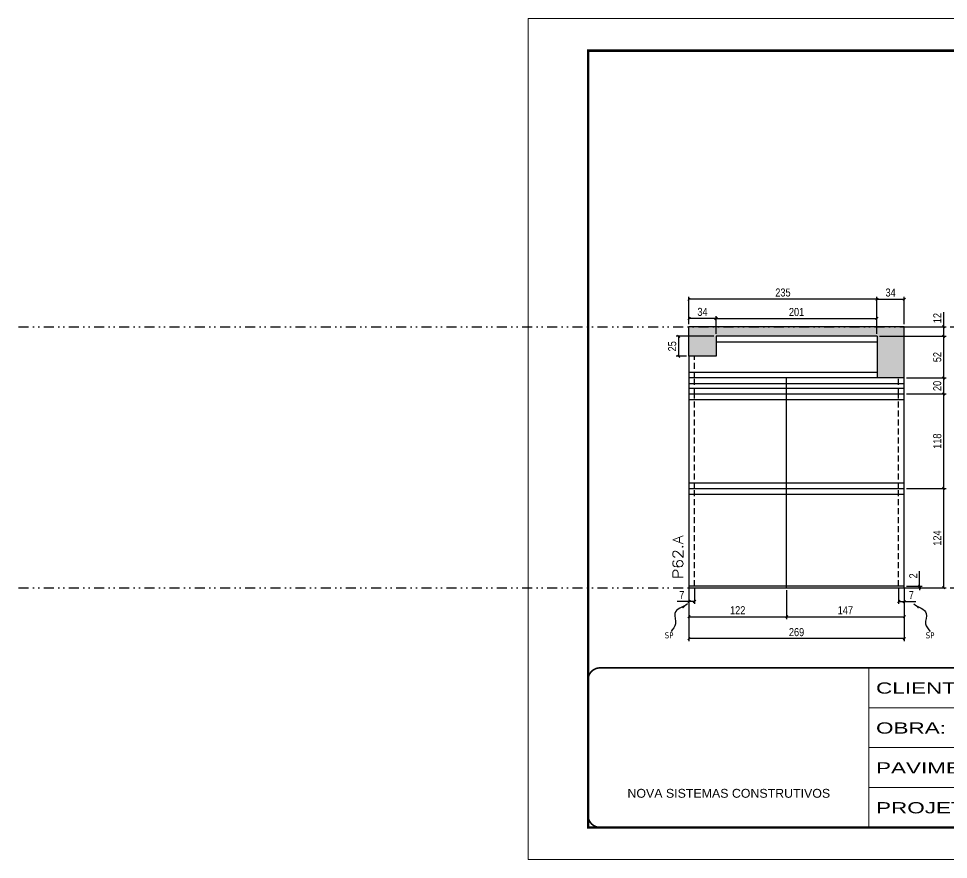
# Model space of a CAD drawing. Header units: millimetres. Extents: x 13777 to 27878, y -21631 to 6985.
# Drawn here: x 13777 to 14939, y 1340 to 2390 of the extents above; entities that cross this region are included whole.
import ezdxf

# ---------------------------------------------------------------- set-up
doc = ezdxf.new("R2010")
doc.units = ezdxf.units.MM
for name, pattern in [('CONTINUO', [0]), ('DASHED', [0.75, 0.5, -0.25]), ('DIVIDE2', [0.625, 0.25, -0.125, 0, -0.125, 0, -0.125]), ('HIDDEN', [0.375, 0.25, -0.125])]:
    doc.linetypes.add(name, pattern=pattern)
for name, color, linetype in [('COTA', 241, 'Continuous'), ('Nível', 160, 'Continuous'), ('Painéis', 200, 'Continuous'), ('SARR_2.2x7', 40, 'Continuous'), ('Sarrafo de Pressão', 42, 'HIDDEN'), ('texto', 7, 'Continuous')]:
    doc.layers.add(name, color=color, linetype=linetype)
for name, color, linetype, lineweight in [('Folhas', 255, 'Continuous', 9), ('SARRAFO DE PRESSAO', 251, 'DASHED', 9), ('Texto Seção', 7, 'Continuous', 15)]:
    doc.layers.add(name, color=color, linetype=linetype, lineweight=lineweight)
doc.styles.add('ARIAL', font='arial.ttf')
doc.styles.add('COTA TECNICA', font='techl___.ttf', dxfattribs={"height": 10})
doc.styles.add('COTA TECNICA-50', font='techl___.ttf', dxfattribs={"height": 10})
doc.styles.add('REGUA-120', font='ROMANS.shx', dxfattribs={"height": 15})
doc.styles.get("Standard").update_dxf_attribs({"font": 'arial.ttf'})
doc.styles.add('Tecnologia', font='')
doc.styles.get('Tecnologia').set_extended_font_data('Forgotten Futurist')
doc.dimstyles.new('COTA PAINEL-50', dxfattribs={"dimtxt": 10, "dimasz": 3, "dimexe": 3, "dimexo": 3, "dimgap": 3, "dimtad": 1, "dimdec": 1, "dimzin": 12, "dimdsep": 46, "dimtxsty": 'COTA TECNICA-50', "dimblk1": 'OBLIQUE', "dimblk2": 'OBLIQUE', "dimsah": 1, "dimcen": 0.9, "dimclrd": 4, "dimclre": 4, "dimclrt": 240, "dimadec": 1, "dimazin": 3, "dimtfac": 1, "dimtdec": 1, "dimtmove": 0, "dimatfit": 3, "dimfxl": 1, "dimtolj": 1, "dimtzin": 12, "dimarcsym": 0})
doc.dimstyles.new('PAINEL', dxfattribs={"dimtxt": 10, "dimasz": 3, "dimexe": 3, "dimexo": 3, "dimgap": 3, "dimtad": 1, "dimdec": 1, "dimzin": 12, "dimdsep": 46, "dimtxsty": 'COTA TECNICA', "dimblk1": 'OBLIQUE', "dimblk2": 'OBLIQUE', "dimsah": 1, "dimcen": 0.9, "dimclrd": 4, "dimclre": 4, "dimclrt": 240, "dimadec": 1, "dimazin": 3, "dimtfac": 1, "dimtdec": 1, "dimtmove": 0, "dimatfit": 3, "dimfxl": 1, "dimtolj": 1, "dimtzin": 12, "dimarcsym": 0})
doc.dimstyles.get("Standard").update_dxf_attribs({"dimtxt": 0.18, "dimasz": 0.18, "dimexe": 0.18, "dimexo": 0.0625, "dimgap": 0.09, "dimtad": 0, "dimtih": 1, "dimtoh": 1, "dimdec": 4, "dimzin": 0, "dimdsep": 46, "dimtxsty": 'Standard', "dimcen": 0.09, "dimadec": 0, "dimazin": 0, "dimtfac": 1, "dimtdec": 4, "dimtofl": 0, "dimtmove": 0, "dimatfit": 3, "dimfxl": 1, "dimtolj": 1, "dimtzin": 0, "dimarcsym": 0})

# ---------------------------------------------------------------- blocks, each defined once
blk = doc.blocks.new('9999999999')
at = {"color": 30, "linetype": 'CONTINUO'}
for p, q in [((98564.6, 34230.2), (98564.6, 34429.4)), ((98564.6, 34379.6), (99584, 34379.6)), ((98564.6, 34329.8), (99488, 34329.8)), ((99584, 34329.8), (99488, 34329.8)), ((99488, 34329.8), (99488, 34230.2)), ((98564.6, 34280), (99488, 34280))]:
    blk.add_line(p, q, dxfattribs=at)
at = {"color": 30, "linetype": 'CONTINUO', "const_width": 2}
blk.add_lwpolyline([(99584, 34230.2), (99584, 34414.4, 0.414214), (99569, 34429.4), (98229, 34429.4, 0.414214), (98214, 34414.4), (98214, 34245.2, 0.414214), (98229, 34230.2), (99584, 34230.2)], format="xyb", dxfattribs=at)
at = {"layer": 'Folhas'}
blk.add_lwpolyline([(98139, 34190.2), (99624, 34190.2), (99624, 35240.2), (98139, 35240.2)], close=True, dxfattribs=at)
at = {"layer": 'Folhas', "color": 30, "const_width": 3}
blk.add_lwpolyline([(98214, 34230.2), (99584, 34230.2), (99584, 35200.2), (98214, 35200.2)], close=True, dxfattribs=at)
at = {"color": 7, "linetype": 'Continuous', "ltscale": 5, "style": 'ARIAL'}
for s, height, p in [('SKR', 15.48, (98837.7, 34393.1)), ('LEAF LOEFGREN', 15.483, (98837.7, 34343.3)), ('4° SUBSOLO', 15.48, (98837.7, 34293.5)), ('NOVA SISTEMAS CONSTRUTIVOS', 11.059, (98263.2, 34267.2)), ('PILARES', 15.48, (98837.7, 34243.7))]:
    blk.add_text(s, height=height, dxfattribs=at).set_placement(p)
at = {"layer": 'Folhas', "color": 7, "style": 'Tecnologia', "width": 1.5}
for s, p in [('CLIENTE:', (98573.7, 34397.2)), ('OBRA:', (98573.7, 34347.3)), ('PAVIMENTO:', (98573.7, 34297.5)), ('PROJETO:', (98573.7, 34247.7))]:
    blk.add_text(s, height=14, dxfattribs=at).set_placement(p)
blk = doc.blocks.new('_Oblique')
at = {"color": 0, "linetype": 'ByBlock', "lineweight": -2}
blk.add_line((-0.5, -0.5), (0.5, 0.5), dxfattribs=at)
blk = doc.blocks.new('*D399')
at = {"layer": 'COTA', "color": 4, "lineweight": -2, "transparency": 16777216}
for p, q in [((14614.4, 1678.7), (14614.4, 1613.1)), ((14883.4, 1678.7), (14883.4, 1613.1)), ((14883.4, 1616.1), (14614.4, 1616.1))]:
    blk.add_line(p, q, dxfattribs=at)
at = {"layer": 'Defpoints', "color": 0, "transparency": 16777216}
for p in [(14614.4, 1681.7), (14883.4, 1681.7), (14614.4, 1616.1)]:
    blk.add_point(p, dxfattribs=at)
at = {"layer": 'COTA', "color": 4, "lineweight": -2, "transparency": 16777216, "xscale": 3, "yscale": 3, "zscale": 3, "rotation": 180}
blk.add_blockref('_Oblique', (14614.4, 1616.1), dxfattribs=at)
at = {"layer": 'COTA', "color": 4, "lineweight": -2, "transparency": 16777216, "xscale": 3, "yscale": 3, "zscale": 3}
blk.add_blockref('_Oblique', (14883.4, 1616.1), dxfattribs=at)
at = {"layer": 'COTA', "color": 240, "transparency": 16777216, "insert": (14748.9, 1624.2), "char_height": 10, "attachment_point": 5, "style": 'COTA TECNICA'}
blk.add_mtext('\\A1;269', dxfattribs=at)
blk = doc.blocks.new('*D400')
at = {"layer": 'COTA', "color": 4, "lineweight": -2, "transparency": 16777216}
for p, q in [((14876.4, 1678.7), (14876.4, 1659.5)), ((14883.4, 1676.7), (14883.4, 1659.5)), ((14876.4, 1662.5), (14883.4, 1662.5)), ((14883.4, 1662.5), (14898.1, 1662.5))]:
    blk.add_line(p, q, dxfattribs=at)
at = {"layer": 'Defpoints', "color": 0, "transparency": 16777216}
for p in [(14876.4, 1681.7), (14883.4, 1679.7), (14883.4, 1662.5)]:
    blk.add_point(p, dxfattribs=at)
at = {"layer": 'COTA', "color": 4, "lineweight": -2, "transparency": 16777216, "xscale": 3, "yscale": 3, "zscale": 3, "rotation": 180}
blk.add_blockref('_Oblique', (14876.4, 1662.5), dxfattribs=at)
at = {"layer": 'COTA', "color": 4, "lineweight": -2, "transparency": 16777216, "xscale": 3, "yscale": 3, "zscale": 3}
blk.add_blockref('_Oblique', (14883.4, 1662.5), dxfattribs=at)
at = {"layer": 'COTA', "color": 240, "transparency": 16777216, "insert": (14892.3, 1670.5), "char_height": 10, "attachment_point": 5, "style": 'COTA TECNICA-50'}
blk.add_mtext('\\A1;7', dxfattribs=at)
blk = doc.blocks.new('*D401')
at = {"layer": 'COTA', "color": 4, "lineweight": -2, "transparency": 16777216}
for p, q in [((14614.4, 1676.7), (14614.4, 1659.5)), ((14621.4, 1678.7), (14621.4, 1659.5)), ((14614.4, 1662.5), (14599.7, 1662.5)), ((14621.4, 1662.5), (14614.4, 1662.5))]:
    blk.add_line(p, q, dxfattribs=at)
at = {"layer": 'Defpoints', "color": 0, "transparency": 16777216}
for p in [(14614.4, 1679.7), (14621.4, 1681.7), (14614.4, 1662.5)]:
    blk.add_point(p, dxfattribs=at)
at = {"layer": 'COTA', "color": 4, "lineweight": -2, "transparency": 16777216, "xscale": 3, "yscale": 3, "zscale": 3, "rotation": 180}
blk.add_blockref('_Oblique', (14614.4, 1662.5), dxfattribs=at)
at = {"layer": 'COTA', "color": 4, "lineweight": -2, "transparency": 16777216, "xscale": 3, "yscale": 3, "zscale": 3}
blk.add_blockref('_Oblique', (14621.4, 1662.5), dxfattribs=at)
at = {"layer": 'COTA', "color": 240, "transparency": 16777216, "insert": (14605.5, 1670.5), "char_height": 10, "attachment_point": 5, "style": 'COTA TECNICA-50'}
blk.add_mtext('\\A1;7', dxfattribs=at)
blk = doc.blocks.new('*D402')
at = {"layer": 'COTA', "color": 4, "lineweight": -2, "transparency": 16777216}
for p, q in [((14902.7, 1681.7), (14902.7, 1700.5)), ((14886.4, 1681.7), (14905.7, 1681.7)), ((14886.4, 1679.7), (14905.7, 1679.7)), ((14902.7, 1679.7), (14902.7, 1681.7)), ((14902.7, 1679.7), (14902.7, 1676.7))]:
    blk.add_line(p, q, dxfattribs=at)
at = {"layer": 'Defpoints', "color": 0, "transparency": 16777216}
for p in [(14883.4, 1681.7), (14883.4, 1679.7), (14902.7, 1679.7)]:
    blk.add_point(p, dxfattribs=at)
at = {"layer": 'COTA', "color": 4, "lineweight": -2, "transparency": 16777216, "xscale": 3, "yscale": 3, "zscale": 3}
for p, rotation in [((14902.7, 1681.7), 270), ((14902.7, 1679.7), 90)]:
    blk.add_blockref('_Oblique', p, dxfattribs=dict(at, rotation=rotation))
at = {"layer": 'COTA', "color": 240, "transparency": 16777216, "insert": (14894.7, 1694.5), "char_height": 10, "attachment_point": 5, "rotation": 90, "style": 'COTA TECNICA-50'}
blk.add_mtext('\\A1;2', dxfattribs=at)
blk = doc.blocks.new('*D404')
at = {"layer": 'COTA', "color": 4, "lineweight": -2, "transparency": 16777216}
for p, q in [((14932.8, 2005.7), (14932.8, 2024)), ((14886.4, 2005.7), (14935.8, 2005.7)), ((14932.8, 1993.7), (14932.8, 2005.7)), ((14852.4, 1993.7), (14935.8, 1993.7))]:
    blk.add_line(p, q, dxfattribs=at)
at = {"layer": 'Defpoints', "color": 0, "transparency": 16777216}
for p in [(14883.4, 2005.7), (14932.8, 2005.7), (14849.4, 1993.7)]:
    blk.add_point(p, dxfattribs=at)
at = {"layer": 'COTA', "color": 4, "lineweight": -2, "transparency": 16777216, "xscale": 3, "yscale": 3, "zscale": 3}
for p, rotation in [((14932.8, 2005.7), 90), ((14932.8, 1993.7), 270)]:
    blk.add_blockref('_Oblique', p, dxfattribs=dict(at, rotation=rotation))
at = {"layer": 'COTA', "color": 240, "transparency": 16777216, "insert": (14924.7, 2016.4), "char_height": 10, "attachment_point": 5, "rotation": 90, "style": 'COTA TECNICA-50'}
blk.add_mtext('\\A1;12', dxfattribs=at)
blk = doc.blocks.new('*D403')
at = {"layer": 'COTA', "color": 4, "lineweight": -2, "transparency": 16777216}
for p, q in [((14886.4, 1921.7), (14935.8, 1921.7)), ((14932.8, 1803.7), (14932.8, 1921.7)), ((14886.4, 1803.7), (14935.8, 1803.7))]:
    blk.add_line(p, q, dxfattribs=at)
at = {"layer": 'Defpoints', "color": 0, "transparency": 16777216}
for p in [(14883.4, 1921.7), (14932.8, 1921.7), (14883.4, 1803.7)]:
    blk.add_point(p, dxfattribs=at)
at = {"layer": 'COTA', "color": 4, "lineweight": -2, "transparency": 16777216, "xscale": 3, "yscale": 3, "zscale": 3}
for p, rotation in [((14932.8, 1921.7), 90), ((14932.8, 1803.7), 270)]:
    blk.add_blockref('_Oblique', p, dxfattribs=dict(at, rotation=rotation))
at = {"layer": 'COTA', "color": 240, "transparency": 16777216, "insert": (14924.7, 1862.7), "char_height": 10, "attachment_point": 5, "rotation": 90, "style": 'COTA TECNICA-50'}
blk.add_mtext('\\A1;118', dxfattribs=at)
blk = doc.blocks.new('*D405')
at = {"layer": 'COTA', "color": 4, "linetype": 'ByBlock', "lineweight": -2, "transparency": 16777216}
for p, q in [((14886.4, 1803.7), (14935.8, 1803.7)), ((14932.8, 1679.7), (14932.8, 1803.7)), ((14886.4, 1679.7), (14935.8, 1679.7))]:
    blk.add_line(p, q, dxfattribs=at)
at = {"layer": 'Defpoints', "color": 0, "linetype": 'ByBlock', "transparency": 16777216}
for p in [(14883.4, 1803.7), (14932.8, 1803.7), (14883.4, 1679.7)]:
    blk.add_point(p, dxfattribs=at)
at = {"layer": 'COTA', "color": 4, "linetype": 'ByBlock', "lineweight": -2, "transparency": 16777216, "xscale": 3, "yscale": 3, "zscale": 3}
for p, rotation in [((14932.8, 1803.7), 90), ((14932.8, 1679.7), 270)]:
    blk.add_blockref('_Oblique', p, dxfattribs=dict(at, rotation=rotation))
at = {"layer": 'COTA', "color": 240, "linetype": 'ByBlock', "transparency": 16777216, "insert": (14924.7, 1741.7), "char_height": 10, "attachment_point": 5, "rotation": 90, "style": 'COTA TECNICA'}
blk.add_mtext('\\A1;124', dxfattribs=at)
blk = doc.blocks.new('*D406')
at = {"layer": 'COTA', "color": 4, "linetype": 'ByBlock', "lineweight": -2, "transparency": 16777216}
for p, q in [((14886.4, 1803.7), (14935.8, 1803.7)), ((14932.8, 1679.7), (14932.8, 1803.7)), ((14886.4, 1679.7), (14935.8, 1679.7))]:
    blk.add_line(p, q, dxfattribs=at)
at = {"layer": 'Defpoints', "color": 0, "linetype": 'ByBlock', "transparency": 16777216}
for p in [(14883.4, 1803.7), (14932.8, 1803.7), (14883.4, 1679.7)]:
    blk.add_point(p, dxfattribs=at)
at = {"layer": 'COTA', "color": 4, "linetype": 'ByBlock', "lineweight": -2, "transparency": 16777216, "xscale": 3, "yscale": 3, "zscale": 3}
for p, rotation in [((14932.8, 1803.7), 90), ((14932.8, 1679.7), 270)]:
    blk.add_blockref('_Oblique', p, dxfattribs=dict(at, rotation=rotation))
at = {"layer": 'COTA', "color": 240, "linetype": 'ByBlock', "transparency": 16777216, "insert": (14924.7, 1741.7), "char_height": 10, "attachment_point": 5, "rotation": 90, "style": 'COTA TECNICA'}
blk.add_mtext('\\A1;124', dxfattribs=at)
blk = doc.blocks.new('*D407')
at = {"layer": 'COTA', "color": 4, "lineweight": -2, "transparency": 16777216}
for p, q in [((14736.4, 1676.7), (14736.4, 1640.5)), ((14883.4, 1676.7), (14883.4, 1640.5)), ((14736.4, 1643.5), (14883.4, 1643.5))]:
    blk.add_line(p, q, dxfattribs=at)
at = {"layer": 'Defpoints', "color": 0, "transparency": 16777216}
for p in [(14736.4, 1679.7), (14883.4, 1679.7), (14883.4, 1643.5)]:
    blk.add_point(p, dxfattribs=at)
at = {"layer": 'COTA', "color": 4, "lineweight": -2, "transparency": 16777216, "xscale": 3, "yscale": 3, "zscale": 3, "rotation": 180}
blk.add_blockref('_Oblique', (14736.4, 1643.5), dxfattribs=at)
at = {"layer": 'COTA', "color": 4, "lineweight": -2, "transparency": 16777216, "xscale": 3, "yscale": 3, "zscale": 3}
blk.add_blockref('_Oblique', (14883.4, 1643.5), dxfattribs=at)
at = {"layer": 'COTA', "color": 240, "transparency": 16777216, "insert": (14809.9, 1651.6), "char_height": 10, "attachment_point": 5, "style": 'COTA TECNICA'}
blk.add_mtext('\\A1;147', dxfattribs=at)
blk = doc.blocks.new('*D408')
at = {"layer": 'COTA', "color": 4, "lineweight": -2, "transparency": 16777216}
for p, q in [((14614.4, 1676.7), (14614.4, 1640.5)), ((14736.4, 1676.7), (14736.4, 1640.5)), ((14614.4, 1643.5), (14736.4, 1643.5))]:
    blk.add_line(p, q, dxfattribs=at)
at = {"layer": 'Defpoints', "color": 0, "transparency": 16777216}
for p in [(14614.4, 1679.7), (14736.4, 1679.7), (14736.4, 1643.5)]:
    blk.add_point(p, dxfattribs=at)
at = {"layer": 'COTA', "color": 4, "lineweight": -2, "transparency": 16777216, "xscale": 3, "yscale": 3, "zscale": 3, "rotation": 180}
blk.add_blockref('_Oblique', (14614.4, 1643.5), dxfattribs=at)
at = {"layer": 'COTA', "color": 4, "lineweight": -2, "transparency": 16777216, "xscale": 3, "yscale": 3, "zscale": 3}
blk.add_blockref('_Oblique', (14736.4, 1643.5), dxfattribs=at)
at = {"layer": 'COTA', "color": 240, "transparency": 16777216, "insert": (14675.4, 1651.6), "char_height": 10, "attachment_point": 5, "style": 'COTA TECNICA'}
blk.add_mtext('\\A1;122', dxfattribs=at)
blk = doc.blocks.new('*D409')
at = {"layer": 'COTA', "color": 4, "lineweight": -2, "transparency": 16777216}
for p, q in [((14614.4, 2008.7), (14614.4, 2018.9)), ((14648.4, 2015.9), (14614.4, 2015.9)), ((14648.4, 1996.7), (14648.4, 2018.9))]:
    blk.add_line(p, q, dxfattribs=at)
at = {"layer": 'Defpoints', "color": 0, "transparency": 16777216}
for p in [(14614.4, 2015.9), (14614.4, 2005.7), (14648.4, 1993.7)]:
    blk.add_point(p, dxfattribs=at)
at = {"layer": 'COTA', "color": 4, "lineweight": -2, "transparency": 16777216, "xscale": 3, "yscale": 3, "zscale": 3, "rotation": 180}
blk.add_blockref('_Oblique', (14614.4, 2015.9), dxfattribs=at)
at = {"layer": 'COTA', "color": 4, "lineweight": -2, "transparency": 16777216, "xscale": 3, "yscale": 3, "zscale": 3}
blk.add_blockref('_Oblique', (14648.4, 2015.9), dxfattribs=at)
at = {"layer": 'COTA', "color": 240, "transparency": 16777216, "insert": (14631.4, 2024.1), "char_height": 10, "attachment_point": 5, "style": 'COTA TECNICA'}
blk.add_mtext('\\A1;34', dxfattribs=at)
blk = doc.blocks.new('*D410')
at = {"layer": 'COTA', "color": 4, "lineweight": -2, "transparency": 16777216}
for p, q in [((14849.4, 1996.7), (14849.4, 2043)), ((14849.4, 2040), (14883.4, 2040)), ((14883.4, 2008.7), (14883.4, 2043))]:
    blk.add_line(p, q, dxfattribs=at)
at = {"layer": 'Defpoints', "color": 0, "transparency": 16777216}
for p in [(14883.4, 2040), (14883.4, 2005.7), (14849.4, 1993.7)]:
    blk.add_point(p, dxfattribs=at)
at = {"layer": 'COTA', "color": 4, "lineweight": -2, "transparency": 16777216, "xscale": 3, "yscale": 3, "zscale": 3, "rotation": 180}
blk.add_blockref('_Oblique', (14849.4, 2040), dxfattribs=at)
at = {"layer": 'COTA', "color": 4, "lineweight": -2, "transparency": 16777216, "xscale": 3, "yscale": 3, "zscale": 3}
blk.add_blockref('_Oblique', (14883.4, 2040), dxfattribs=at)
at = {"layer": 'COTA', "color": 240, "transparency": 16777216, "insert": (14866.4, 2048.3), "char_height": 10, "attachment_point": 5, "style": 'COTA TECNICA'}
blk.add_mtext('\\A1;34', dxfattribs=at)
blk = doc.blocks.new('*D411')
at = {"layer": 'COTA', "color": 4, "lineweight": -2, "transparency": 16777216}
for p, q in [((14886.4, 1941.7), (14935.8, 1941.7)), ((14932.8, 1921.7), (14932.8, 1941.7)), ((14886.4, 1921.7), (14935.8, 1921.7))]:
    blk.add_line(p, q, dxfattribs=at)
at = {"layer": 'Defpoints', "color": 0, "transparency": 16777216}
for p in [(14883.4, 1941.7), (14932.8, 1941.7), (14883.4, 1921.7)]:
    blk.add_point(p, dxfattribs=at)
at = {"layer": 'COTA', "color": 4, "lineweight": -2, "transparency": 16777216, "xscale": 3, "yscale": 3, "zscale": 3}
for p, rotation in [((14932.8, 1941.7), 90), ((14932.8, 1921.7), 270)]:
    blk.add_blockref('_Oblique', p, dxfattribs=dict(at, rotation=rotation))
at = {"layer": 'COTA', "color": 240, "transparency": 16777216, "insert": (14924.7, 1931.7), "char_height": 10, "attachment_point": 5, "rotation": 90, "style": 'COTA TECNICA'}
blk.add_mtext('\\A1;20', dxfattribs=at)
blk = doc.blocks.new('*D412')
at = {"layer": 'COTA', "color": 4, "lineweight": -2, "transparency": 16777216}
for p, q in [((14852.4, 1993.7), (14935.8, 1993.7)), ((14932.8, 1941.7), (14932.8, 1993.7)), ((14886.4, 1941.7), (14935.8, 1941.7))]:
    blk.add_line(p, q, dxfattribs=at)
at = {"layer": 'Defpoints', "color": 0, "transparency": 16777216}
for p in [(14849.4, 1993.7), (14932.8, 1993.7), (14883.4, 1941.7)]:
    blk.add_point(p, dxfattribs=at)
at = {"layer": 'COTA', "color": 4, "lineweight": -2, "transparency": 16777216, "xscale": 3, "yscale": 3, "zscale": 3}
for p, rotation in [((14932.8, 1993.7), 90), ((14932.8, 1941.7), 270)]:
    blk.add_blockref('_Oblique', p, dxfattribs=dict(at, rotation=rotation))
at = {"layer": 'COTA', "color": 240, "transparency": 16777216, "insert": (14924.7, 1967.7), "char_height": 10, "attachment_point": 5, "rotation": 90, "style": 'COTA TECNICA'}
blk.add_mtext('\\A1;52', dxfattribs=at)
blk = doc.blocks.new('*D2038')
at = {"layer": 'COTA', "color": 4, "lineweight": -2, "transparency": 16777216}
for p, q in [((14648.4, 1996.7), (14648.4, 2018.9)), ((14648.4, 2015.9), (14849.4, 2015.9)), ((14849.4, 1996.7), (14849.4, 2018.9))]:
    blk.add_line(p, q, dxfattribs=at)
at = {"layer": 'Defpoints', "color": 0, "transparency": 16777216}
for p in [(14849.4, 2015.9), (14648.4, 1993.7), (14849.4, 1993.7)]:
    blk.add_point(p, dxfattribs=at)
at = {"layer": 'COTA', "color": 4, "lineweight": -2, "transparency": 16777216, "xscale": 3, "yscale": 3, "zscale": 3, "rotation": 180}
blk.add_blockref('_Oblique', (14648.4, 2015.9), dxfattribs=at)
at = {"layer": 'COTA', "color": 4, "lineweight": -2, "transparency": 16777216, "xscale": 3, "yscale": 3, "zscale": 3}
blk.add_blockref('_Oblique', (14849.4, 2015.9), dxfattribs=at)
at = {"layer": 'COTA', "color": 240, "transparency": 16777216, "insert": (14748.9, 2024), "char_height": 10, "attachment_point": 5, "style": 'COTA TECNICA'}
blk.add_mtext('\\A1;201', dxfattribs=at)
blk = doc.blocks.new('*D2040')
at = {"layer": 'COTA', "color": 4, "lineweight": -2, "transparency": 16777216}
for p, q in [((14645.4, 1993.7), (14598.7, 1993.7)), ((14601.7, 1968.7), (14601.7, 1993.7)), ((14611.4, 1968.7), (14598.7, 1968.7))]:
    blk.add_line(p, q, dxfattribs=at)
at = {"layer": 'Defpoints', "color": 0, "transparency": 16777216}
for p in [(14601.7, 1993.7), (14648.4, 1993.7), (14614.4, 1968.7)]:
    blk.add_point(p, dxfattribs=at)
at = {"layer": 'COTA', "color": 4, "lineweight": -2, "transparency": 16777216, "xscale": 3, "yscale": 3, "zscale": 3}
for p, rotation in [((14601.7, 1993.7), 90), ((14601.7, 1968.7), 270)]:
    blk.add_blockref('_Oblique', p, dxfattribs=dict(at, rotation=rotation))
at = {"layer": 'COTA', "color": 240, "transparency": 16777216, "insert": (14593.6, 1981.2), "char_height": 10, "attachment_point": 5, "rotation": 90, "style": 'COTA TECNICA'}
blk.add_mtext('\\A1;25', dxfattribs=at)
blk = doc.blocks.new('*D2041')
at = {"layer": 'COTA', "color": 4, "lineweight": -2, "transparency": 16777216}
for p, q in [((14614.4, 2008.7), (14614.4, 2043)), ((14849.4, 2040), (14614.4, 2040)), ((14849.4, 1996.7), (14849.4, 2043))]:
    blk.add_line(p, q, dxfattribs=at)
at = {"layer": 'Defpoints', "color": 0, "transparency": 16777216}
for p in [(14614.4, 2040), (14614.4, 2005.7), (14849.4, 1993.7)]:
    blk.add_point(p, dxfattribs=at)
at = {"layer": 'COTA', "color": 4, "lineweight": -2, "transparency": 16777216, "xscale": 3, "yscale": 3, "zscale": 3, "rotation": 180}
blk.add_blockref('_Oblique', (14614.4, 2040), dxfattribs=at)
at = {"layer": 'COTA', "color": 4, "lineweight": -2, "transparency": 16777216, "xscale": 3, "yscale": 3, "zscale": 3}
blk.add_blockref('_Oblique', (14849.4, 2040), dxfattribs=at)
at = {"layer": 'COTA', "color": 240, "transparency": 16777216, "insert": (14731.9, 2048.3), "char_height": 10, "attachment_point": 5, "style": 'COTA TECNICA'}
blk.add_mtext('\\A1;235', dxfattribs=at)

msp = doc.modelspace()

# ---------------------------------------------------------------- hatches: boundary and pattern name
at = {"layer": 'COTA', "linetype": 'ByBlock'}
h = msp.add_hatch(dxfattribs=at)
h.set_pattern_fill('AR-CONC', color=256, scale=0.03)
h.paths.add_polyline_path([(14849.41, 1941.71), (14883.41, 1941.71), (14883.41, 2005.71), (14614.41, 2005.71), (14614.41, 1968.71), (14648.41, 1968.71), (14648.41, 1993.71), (14849.41, 1993.71)])

# ---------------------------------------------------------------- linework, layer by layer
for p, q in [((14883.41, 2005.71), (14614.41, 2005.71)), ((14614.41, 1968.71), (14614.41, 2005.71)), ((14883.41, 1941.71), (14883.41, 2005.71))]:
    msp.add_line(p, q, dxfattribs=at)
at = {"layer": 'Nível', "color": 4, "linetype": 'DIVIDE2', "ltscale": 50}
for p, q in [((13777.11, 2005.71), (21531.15, 2005.71)), ((13777.11, 1679.71), (21531.15, 1679.71))]:
    msp.add_line(p, q, dxfattribs=at)
at = {"layer": 'Painéis'}
for p, q in [((14849.41, 1993.71), (14648.41, 1993.71)), ((14648.41, 1993.71), (14648.41, 1968.71)), ((14849.41, 1993.71), (14849.41, 1941.71)), ((14614.41, 1968.71), (14614.41, 1681.71)), ((14648.41, 1968.71), (14614.41, 1968.71)), ((14883.41, 1941.71), (14614.41, 1941.71)), ((14736.41, 1679.71), (14736.41, 1941.71)), ((14883.41, 1681.71), (14883.41, 1941.71)), ((14614.41, 1921.71), (14883.41, 1921.71)), ((14614.41, 1803.71), (14883.41, 1803.71))]:
    msp.add_line(p, q, dxfattribs=at)
msp.add_lwpolyline([(14883.41, 1681.71), (14614.41, 1681.71), (14614.41, 1679.71), (14883.41, 1679.71)], close=True, dxfattribs=at)
at = {"layer": 'SARR_2.2x7'}
for p, q in [((14648.41, 1986.71), (14849.41, 1986.71)), ((14614.41, 1948.71), (14849.41, 1948.71)), ((14614.41, 1934.71), (14883.41, 1934.71)), ((14614.41, 1928.71), (14883.41, 1928.71)), ((14614.41, 1914.71), (14883.41, 1914.71)), ((14614.41, 1810.71), (14883.41, 1810.71)), ((14614.41, 1796.71), (14883.41, 1796.71))]:
    msp.add_line(p, q, dxfattribs=at)
at = {"layer": 'Sarrafo de Pressão', "ltscale": 30}
for p, q in [((14621.41, 1941.71), (14621.41, 1968.71)), ((14621.41, 1921.71), (14621.41, 1941.71)), ((14876.41, 1921.71), (14876.41, 1941.71)), ((14621.41, 1803.71), (14621.41, 1921.71)), ((14876.41, 1803.71), (14876.41, 1921.71)), ((14621.41, 1681.71), (14621.41, 1803.71)), ((14876.41, 1681.71), (14876.41, 1803.71))]:
    msp.add_line(p, q, dxfattribs=at)

# ---------------------------------------------------------------- block references
at = {"layer": 'SARRAFO DE PRESSAO', "color": 6, "linetype": 'ByBlock'}
msp.add_blockref('9999999999', (-83725.51, -32849.78), dxfattribs=at)

# ---------------------------------------------------------------- texts
at = {"layer": 'texto', "color": 0, "char_height": 7.5, "attachment_point": 5}
for insert in [(14589.64, 1620.22), (14915.66, 1620.22)]:
    msp.add_mtext('{\\fTahoma|b0|i0|c0|p34;\\C4;SP}', dxfattribs=dict(at, insert=insert))
at = {"layer": 'Texto Seção', "style": 'REGUA-120', "width": 1.1}
msp.add_text('P62.A', height=13, rotation=90, dxfattribs=at).set_placement((14607.17, 1690.47))

# ---------------------------------------------------------------- dimensions: what is measured, and where the dimension line sits
at = {"layer": 'COTA'}
for base, p1, p2, dimstyle, picture, middle in [((14614.41, 2040.04), (14849.41, 1993.71), (14614.41, 2005.71), 'PAINEL', '*D2041', (14731.91, 2048.26)), ((14883.41, 2040.04), (14849.41, 1993.71), (14883.41, 2005.71), 'PAINEL', '*D410', (14866.41, 2048.26)), ((14614.41, 2015.88), (14648.41, 1993.71), (14614.41, 2005.71), 'PAINEL', '*D409', (14631.41, 2024.1)), ((14849.41, 2015.88), (14648.41, 1993.71), (14849.41, 1993.71), 'PAINEL', '*D2038', (14748.91, 2023.99)), ((14736.41, 1643.53), (14614.41, 1679.71), (14736.41, 1679.71), 'PAINEL', '*D408', (14675.41, 1651.59)), ((14883.41, 1662.47), (14876.41, 1681.71), (14883.41, 1679.71), 'COTA PAINEL-50', '*D400', (14892.28, 1670.54))]:
    dim = msp.add_linear_dim(base=base, p1=p1, p2=p2, dimstyle=dimstyle, dxfattribs=at)
    dim.commit()
    dim.dimension.update_dxf_attribs({"geometry": picture, "text_midpoint": middle})
for base, p1, p2, angle, dimstyle, picture, middle in [((14932.78, 2005.71), (14849.41, 1993.71), (14883.41, 2005.71), 90, 'COTA PAINEL-50', '*D404', (14924.72, 2016.37)), ((14601.69, 1993.71), (14614.41, 1968.71), (14648.41, 1993.71), 90, 'PAINEL', '*D2040', (14593.58, 1981.21)), ((14932.78, 1993.71), (14883.41, 1941.71), (14849.41, 1993.71), 90, 'PAINEL', '*D412', (14924.67, 1967.71)), ((14932.78, 1921.71), (14883.41, 1803.71), (14883.41, 1921.71), 90, 'COTA PAINEL-50', '*D403', (14924.69, 1862.71)), ((14614.41, 1662.47), (14621.41, 1681.71), (14614.41, 1679.71), 180, 'COTA PAINEL-50', '*D401', (14605.55, 1670.54))]:
    dim = msp.add_linear_dim(base=base, p1=p1, p2=p2, angle=angle, dimstyle=dimstyle, dxfattribs=at)
    dim.commit()
    dim.dimension.update_dxf_attribs({"geometry": picture, "text_midpoint": middle})
for base, p1, p2, dimstyle, picture, middle in [((14932.78, 1941.71), (14883.41, 1921.71), (14883.41, 1941.71), 'PAINEL', '*D411', (14932.78, 1931.71)), ((14902.67, 1679.71), (14883.41, 1681.71), (14883.41, 1679.71), 'COTA PAINEL-50', '*D402', (14902.67, 1694.46))]:
    dim = msp.add_linear_dim(base=base, p1=p1, p2=p2, angle=90, dimstyle=dimstyle, dxfattribs=at)
    dim.commit()
    dim.dimension.update_dxf_attribs({"geometry": picture, "text_midpoint": middle, "dimtype": 160})
at = {"layer": 'COTA', "linetype": 'ByBlock'}
for picture in ['*D405', '*D406']:
    dim = msp.add_aligned_dim(p1=(14883.41, 1679.71), p2=(14883.41, 1803.71), distance=-49.37, dimstyle='PAINEL', dxfattribs=at)
    dim.commit()
    dim.dimension.update_dxf_attribs({"geometry": picture, "text_midpoint": (14924.71, 1741.71)})
at = {"layer": 'COTA'}
dim = msp.add_linear_dim(base=(14614.41, 1616.09), p1=(14883.41, 1681.71), p2=(14614.41, 1681.71), angle=180, dimstyle='PAINEL', override={"dimarcsym": 2}, dxfattribs=at)
dim.commit()
dim.dimension.update_dxf_attribs({"geometry": '*D399', "text_midpoint": (14748.91, 1624.22)})
dim = msp.add_linear_dim(base=(14883.41, 1643.53), p1=(14736.41, 1679.71), p2=(14883.41, 1679.71), dimstyle='PAINEL', override={"dimtmove": 1}, dxfattribs=at)
dim.commit()
dim.dimension.update_dxf_attribs({"geometry": '*D407', "text_midpoint": (14809.91, 1651.6)})

# ---------------------------------------------------------------- leaders
at = {"layer": 'COTA', "path_type": 1}
for points in [[(14612.59, 1659.53), (14596.8, 1647.69), (14597.73, 1634.69), (14592.17, 1624.91)], [(14895.24, 1659.53), (14911.03, 1647.69), (14910.1, 1634.69), (14915.66, 1624.91)]]:
    msp.add_leader(points, dimstyle='Standard', override={"dimasz": 8}, dxfattribs=at)

doc.saveas('drawing.dxf')
